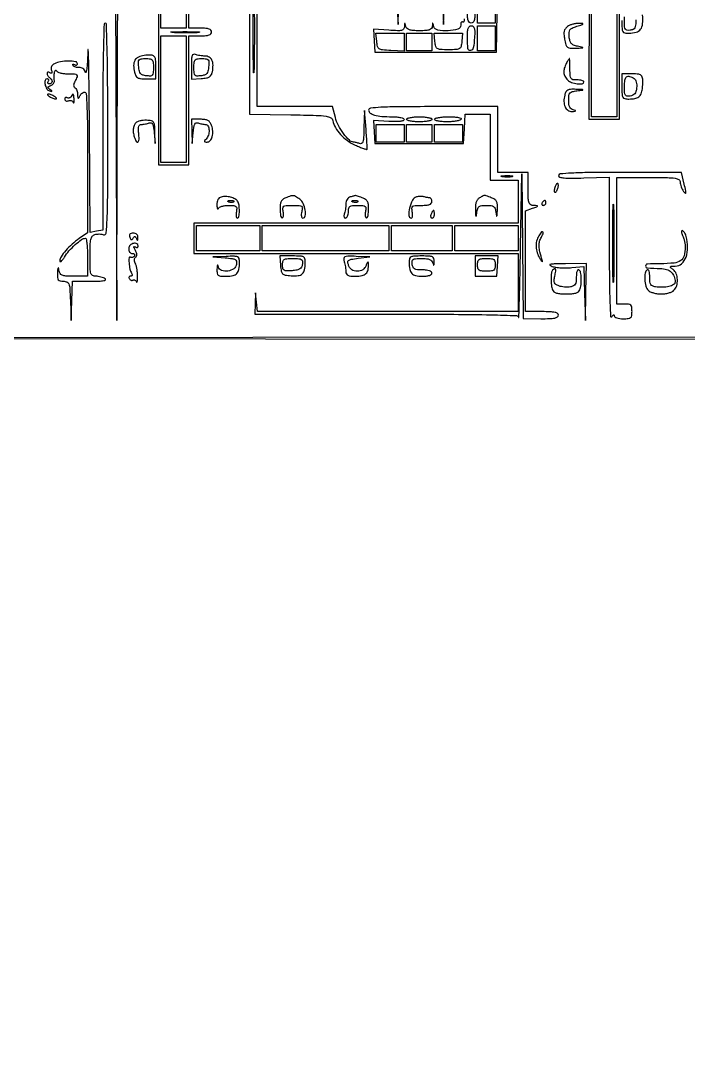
# Model space of a CAD drawing. Extents: x 23 to 255, y 40 to 184.
# Drawn here: x 52.84 to 75.14, y 39.85 to 74.53 of the extents above; entities that cross this region are included whole.
import ezdxf

# ---------------------------------------------------------------- set-up
doc = ezdxf.new("R2010")
doc.units = 0
doc.header["$MEASUREMENT"] = 0

msp = doc.modelspace()

# ---------------------------------------------------------------- linework, layer by layer
for points in [[(207.919475, 175.632891, 0.000007), (191.762556, 175.634099, 0.00002), (173.0434, 175.634494, 0.000013), (151.49745, 175.633531)], [(96.591991, 78.0858, -0.000015), (96.570667, 70.513747, -0.41338)], [(60.489, 76.563), (60.489, 73.984796), (60.489, 71.406591), (61.862674, 71.383346, -0.00223), (62.716655, 71.365085, -0.02756), (63.040611, 71.338805, -0.09093), (63.198455, 71.28695, -0.224804), (63.268452, 71.1909, 0.084121), (63.354724, 70.958431, 0.05455), (63.524565, 70.726561, 0.051232), (63.754661, 70.521787, 0.052144), (64.020286, 70.369467, 0.00759), (64.165123, 70.308009, 0.012362), (64.290024, 70.260798, 0.006037), (64.394658, 70.225589, 0.340128), (64.412825, 70.232081, 0.15622), (64.419146, 70.255655, 0.001444), (64.409845, 70.438395, 0.00471), (64.396489, 70.649556, 0.003007), (64.377174, 70.8948), (64.323358, 71.5293), (64.309679, 70.949199, -0.006896), (64.29773, 70.629568, -0.055277), (64.274063, 70.484396, -0.19186), (64.229834, 70.426354, -0.230701), (64.162181, 70.420449, 0.014655), (64.106095, 70.440106, 0.014107), (64.048241, 70.456716, 0.014179), (63.996477, 70.468455, 0.048703), (63.962217, 70.4718, -0.200483), (63.820634, 70.530947, -0.034763), (63.627509, 70.755698, -0.037538), (63.452781, 71.031128, -0.060976), (63.353102, 71.289291), (63.260713, 71.6562), (62.001757, 71.6562), (60.7428, 71.6562), (60.7428, 75.242444)], [(57.4434, 75.9708), (57.4434, 72.8406), (57.4434, 69.7104), (57.951, 69.7104), (58.4586, 69.7104), (58.4586, 71.8677), (58.4586, 74.025), (58.8393, 74.025, 0.016668), (59.023204, 74.031132, 0.063857), (59.1354, 74.0532, 0.12648), (59.196932, 74.092934, 0.188641), (59.22, 74.1519, 0.188641), (59.196932, 74.210866, 0.12648), (59.1354, 74.2506, 0.063857), (59.023204, 74.272668, 0.016668), (58.8393, 74.2788), (58.4586, 74.2788), (58.4586, 75.4209)], [(67.659443, 74.595109, -0.039452), (67.640089, 74.493932, -0.500597), (67.609186, 74.48178, 0.17614), (67.580191, 74.487804, 0.208757), (67.5566, 74.473163, 0.120632), (67.542691, 74.436617, 0.050597), (67.541502, 74.38364, -0.355128), (67.449593, 74.250389, -0.058579), (67.118495, 74.194409, -0.055619), (66.772471, 74.215424, -0.29438), (66.639322, 74.338072, 0.002283), (66.613276, 74.436611, 0.315726), (66.604401, 74.444028, 0.41639), (66.596858, 74.437616, 0.00273), (66.590014, 74.34225, -0.146023), (66.562775, 74.269037, -0.148727), (66.500039, 74.223361, -0.070078), (66.381801, 74.200118, -0.013545), (66.163403, 74.1942, -0.015471), (65.951236, 74.200767, -0.06318), (65.824823, 74.224826, -0.115687), (65.749614, 74.270381, -0.135882), (65.707917, 74.34225, 0.003069), (65.68321, 74.434475, 0.396388), (65.673958, 74.440124, 0.334497), (65.666106, 74.431145, 0.002753), (65.659414, 74.332082, -0.138877), (65.630645, 74.250218, -0.184156), (65.56572, 74.206498, -0.067415), (65.434082, 74.194116, -0.007842), (65.137996, 74.21087), (64.626392, 74.247876), (64.651546, 73.861488), (64.6767, 73.4751), (66.7071, 73.4751), (68.7375, 73.4751), (68.758651, 74.7864, 0.003341)], [(72.9252, 74.5326, 0.009905), (72.930446, 74.267812, 0.116655), (72.957918, 74.169269, 0.222875), (73.020912, 74.123524, 0.048804), (73.15785, 74.110895, 0.064078), (73.404248, 74.143999, 0.168396), (73.549881, 74.242607, 0.142502), (73.617585, 74.423109, 0.041534), (73.615404, 74.72295, 0.118975)], [(73.3905, 74.553805, -0.021803), (73.383061, 74.383292, -0.104829), (73.35486, 74.290848, -0.160099), (73.298278, 74.238315, -0.072558), (73.20015, 74.209466, -0.063284), (73.095606, 74.207931, -0.231163), (73.041193, 74.242507, -0.123888), (73.015389, 74.324794, -0.014338), (73.0098, 74.519666, -0.028105), (73.017373, 74.654296, -0.039795)]]:
    msp.add_lwpolyline(points, format="xyb")
for points in [[(71.843874, 81.02565), (71.8254, 71.2332), (72.333, 71.2332), (72.8406, 71.2332), (72.8406, 81.4698)], [(56.003957, 75.3786), (56.026361, 69.94305), (56.048765, 64.5075), (56.069283, 70.23915), (56.0898, 75.9708)], [(65.417882, 74.89215), (65.448407, 74.4057), (65.464403, 74.89215)], [(66.940682, 74.89215), (66.971207, 74.4057), (66.987203, 74.89215)], [(95.4288, 63.957804), (60.59475, 63.93645), (25.7607, 63.915096), (61.01775, 63.894048), (96.2748, 63.873)]]:
    msp.add_lwpolyline(points)
for points in [[(58.374, 75.4209), (58.374, 74.2788), (57.951, 74.2788), (57.528, 74.2788), (57.528, 75.1671), (57.528, 76.0554), (56.7666, 76.0554), (56.0052, 76.0554), (56.0052, 75.7593, -0.021868), (55.997324, 75.579304, -0.176278), (55.9629, 75.5055, -0.176278), (55.889096, 75.471076, -0.021868), (55.7091, 75.4632), (55.413, 75.4632), (55.413, 76.0131), (55.413, 76.563), (56.8935, 76.563), (58.374, 76.563)], [(60.636898, 72.951525, -0.018323), (60.627458, 72.786942, -0.943827), (60.618596, 72.787262, -0.004527), (60.612499, 73.272474, -0.000871), (60.610941, 74.1519, -0.000885), (60.612474, 75.032101, -0.004286), (60.618515, 75.532004, -0.929568), (60.62744, 75.532471, -0.025922), (60.636825, 75.404925, -0.003443), (60.644931, 74.854865, -0.001955), (60.647554, 74.189085, -0.001952), (60.644956, 73.518304, -0.003219)], [(68.0184, 74.871, -0.014068), (68.012542, 74.662843, -0.058865), (67.990905, 74.53965, -0.122766), (67.951313, 74.472962, -0.200296), (67.8915, 74.448, -0.200296), (67.831687, 74.472962, -0.122766), (67.792095, 74.53965, -0.058865), (67.770458, 74.662843, -0.014068), (67.7646, 74.871, -0.014068), (67.770458, 75.079157, -0.058865), (67.792095, 75.20235, -0.122766), (67.831687, 75.269038, -0.200296), (67.8915, 75.294, -0.200296), (67.951313, 75.269038, -0.122766), (67.990905, 75.20235, -0.058865), (68.012542, 75.079157, -0.014068)], [(55.086363, 73.5597, -0.006071), (55.071539, 73.214307, -0.013921), (55.049983, 72.954807, -0.026136), (55.025886, 72.808266, -0.770864), (55.002717, 72.80729, 0.0667), (54.970071, 72.877974, 0.087812), (54.922215, 72.930275, 0.09768), (54.863678, 72.959265, 0.104614), (54.799986, 72.962875, -0.060072), (54.739352, 72.960943, -0.058161), (54.679299, 72.973388, -0.06309), (54.628775, 72.997579, -0.111626), (54.596565, 73.030406, -0.039272), (54.579396, 73.063785, -0.351014), (54.583627, 73.078576, -0.269018), (54.601338, 73.0802, -0.029869), (54.638529, 73.060179, 0.068937), (54.675913, 73.043667, 0.143226), (54.707509, 73.043864, 0.19028), (54.728319, 73.060244, 0.132745), (54.7362, 73.089407, 0.372662), (54.676443, 73.158448, 0.034782), (54.433614, 73.176544, 0.038467), (54.1657, 73.157208, 0.085822), (53.972389, 73.093109, 0.061861), (53.90787, 73.047538, 0.097598), (53.86765, 72.993257, 0.109251), (53.8537, 72.93244, 0.093834), (53.865427, 72.867731, -0.026687), (53.884965, 72.807371, -0.198945), (53.881049, 72.778117, -0.354839), (53.860747, 72.770406, -0.058721), (53.819977, 72.789415, 0.063279), (53.782068, 72.806671, 0.134103), (53.750074, 72.807765, 0.191579), (53.729102, 72.793076, 0.146337), (53.721, 72.765986, 0.085235), (53.727221, 72.729758, 0.053414), (53.745851, 72.690878, 0.051777), (53.773238, 72.655373, 0.064269), (53.8056, 72.6291, -0.108575), (53.866732, 72.569837, -0.153238), (53.887592, 72.497431, -0.207294), (53.861476, 72.440845, -0.184449), (53.800607, 72.4176, -0.108972), (53.770579, 72.424223, -0.182303), (53.752691, 72.442451, -0.161196), (53.750059, 72.469874, -0.082592), (53.7633, 72.5022, 0.089718), (53.775998, 72.534496, 0.168493), (53.77218, 72.561949, 0.176838), (53.75247, 72.580263, 0.099993), (53.720109, 72.5868, 0.350535), (53.655273, 72.534978, 0.108397), (53.654437, 72.401017, 0.084418), (53.71242, 72.255063, 0.192536), (53.8056, 72.185136, 0.007143), (53.873626, 72.167832, 0.394537), (53.884144, 72.173809, 0.319313), (53.87992, 72.186739, 0.006139), (53.819657, 72.230186, -0.035414), (53.766083, 72.273791, -0.256562), (53.756166, 72.304273, -0.229041), (53.776331, 72.331466, -0.02901), (53.844775, 72.362395, 0.066851), (53.896466, 72.390627, 0.069525), (53.938101, 72.431181, 0.076841), (53.963731, 72.477398, 0.121376), (53.968745, 72.522218, -0.036053), (53.960247, 72.668327, -0.041743), (53.973799, 72.807006, -0.126672), (54.001176, 72.866252, -0.57031), (54.030829, 72.86175, 0.184347), (54.069219, 72.820386, 0.045662), (54.157097, 72.786624, 0.039986), (54.27316, 72.763626, 0.028929), (54.40485, 72.756, -0.011951), (54.639338, 72.750395, -0.190502), (54.710455, 72.718269, -0.296537), (54.722892, 72.654784, -0.027081), (54.651371, 72.501773, 0.037319), (54.619043, 72.428753, 0.085757), (54.608842, 72.369716, 0.122593), (54.620187, 72.324143, 0.133099), (54.651371, 72.290841, -0.117644), (54.684372, 72.257683, -0.046063), (54.713028, 72.199366, -0.042321), (54.733599, 72.127853, -0.040879), (54.742146, 72.053057, 0.011481), (54.747029, 71.964408, 0.189299), (54.759739, 71.938241, 0.47507), (54.77734, 71.940767, 0.028951), (54.805596, 71.9946, -0.055752), (54.835422, 72.044715, -0.046523), (54.877272, 72.090436, -0.04853), (54.924155, 72.125314, -0.086523), (54.96885, 72.14265, -0.449716), (55.026292, 72.099178, -0.008149), (55.052693, 71.669891, -0.009445), (55.070182, 71.003459, -0.001837), (55.0746, 69.800761), (55.0746, 67.437722), (54.79965, 67.248159, 0.0302), (54.555945, 67.057456, 0.033082), (54.34479, 66.844131, 0.034444), (54.192374, 66.641664, 0.139634), (54.147359, 66.4956, 0.353613), (54.162832, 66.475593, 0.239936), (54.19224, 66.482735, 0.059412), (54.242715, 66.537694, 0.019156), (54.303974, 66.630004, -0.044964), (54.454104, 66.832718, -0.02781), (54.663364, 67.043015, -0.024004), (54.874418, 67.21518, -0.160421), (55.001409, 67.257, -0.367121), (55.030451, 67.232354, -0.012143), (55.0531, 67.070616, -0.017887), (55.069332, 66.865769, -0.010826), (55.0746, 66.6225), (55.0746, 65.988), (54.615184, 65.988, -0.010991), (54.349765, 65.993835, -0.080781), (54.225951, 66.019601, -0.166355), (54.158561, 66.075913, -0.088921), (54.119105, 66.17835, 0.014773), (54.100741, 66.260538, 0.674817), (54.088195, 66.262232, 0.114822), (54.07775, 66.227112, 0.004641), (54.070921, 66.09375, 0.023645), (54.071747, 65.940845, 0.142868), (54.097668, 65.866744, 0.191255), (54.155047, 65.82976, 0.048685), (54.267341, 65.8188, -0.099039), (54.386761, 65.794911, -0.210367), (54.450487, 65.72803, -0.070572), (54.481469, 65.579501, -0.005196), (54.504116, 65.16315), (54.532949, 64.5075), (54.549975, 65.16315), (54.567, 65.8188), (55.18035, 65.820095, 0.007264), (55.458725, 65.824728, 0.034623), (55.616938, 65.840664, 0.155409), (55.670531, 65.868427, 0.477379), (55.6668, 65.9034, 0.052333), (55.604544, 65.934958, 0.026958), (55.521262, 65.961699, 0.026469), (55.431723, 65.98021, 0.036048), (55.34955, 65.986705, -0.120498), (55.243155, 66.013492, -0.204907), (55.18639, 66.083675, -0.064115), (55.163358, 66.238347, -0.004941), (55.1592, 66.659099, -0.006886), (55.164394, 67.036193, -0.046842), (55.18688, 67.220877, -0.111107), (55.234299, 67.322633, -0.15269), (55.316482, 67.380117, -0.047173), (55.386858, 67.395342, -0.032535), (55.46834, 67.399725, -0.032885), (55.548004, 67.393574, -0.055959), (55.612582, 67.376767, 0.49356), (55.696907, 67.428532, 0.015935), (55.729742, 67.887578, 0.00908), (55.747944, 68.738781, 0.000805), (55.7514, 70.885749, 0.001615), (55.746401, 72.43362, 0.004321), (55.729748, 73.536287, 0.001021), (55.707248, 74.408662, 0.406087), (55.6668, 74.448, 0.405811), (55.626403, 74.408749, 0.001079), (55.603867, 73.562166, 0.004448), (55.587204, 72.491285, 0.001666), (55.5822, 70.989262), (55.5822, 67.530525), (55.371619, 67.49027), (55.161037, 67.450015), (55.138015, 70.970157, 0.00091), (55.127208, 72.262641, 0.00244), (55.113346, 73.182894, 0.008649), (55.0993, 73.559854, 0.958237)], [(68.001885, 73.968163, -0.026434), (67.960391, 73.618154, -0.324264), (67.869434, 73.52946, -0.423162), (67.784115, 73.594989, -0.028813), (67.7646, 73.93335, -0.013334), (67.770367, 74.149568, -0.060948), (67.792219, 74.273101, -0.131758), (67.833193, 74.338626, -0.189718), (67.896135, 74.3634, -0.174802), (67.958354, 74.340963, -0.155523), (67.995606, 74.282845, -0.068329), (68.009658, 74.171008, -0.013424)], [(71.110514, 74.334643, 0.070834), (71.036529, 74.262498, 0.108242), (70.99842, 74.181744, 0.078865), (70.991102, 74.074082, 0.023983), (71.013578, 73.911643, 0.02303), (71.057269, 73.726293, 0.154853), (71.10879, 73.648475, 0.155588), (71.195627, 73.614793, 0.023313), (71.385083, 73.612009, 0.000921), (71.603481, 73.619387, 0.198505), (71.622191, 73.627912, 0.581447), (71.618959, 73.638285, 0.001641), (71.4447, 73.67583, -0.041393), (71.312995, 73.715371, -0.118255), (71.235113, 73.769783, -0.117257), (71.190014, 73.853908, -0.040344), (71.165396, 73.990733, -0.036854), (71.161905, 74.137984, -0.14518), (71.191696, 74.222654, -0.131329), (71.264786, 74.282119, -0.027974), (71.419196, 74.341276, 0.002512), (71.596494, 74.399042, 0.171952), (71.621018, 74.418097, 0.570899), (71.613783, 74.432417, 0.006399), (71.48202, 74.439363, 0.046366), (71.387786, 74.434384, 0.032335), (71.283592, 74.412164, 0.032734), (71.185571, 74.377469, 0.056492)], [(58.778686, 74.132131, -0.012749), (58.593758, 74.122236, -0.006873), (58.36558, 74.118991, -0.00684), (58.132843, 74.122065, -0.010684), (57.932686, 74.131731, -0.048634), (57.864526, 74.143208, -0.841704), (57.865515, 74.153862, -0.016608), (58.028664, 74.161331, -0.003015), (58.3317, 74.163301, -0.003152), (58.635457, 74.16153, -0.014373), (58.811977, 74.154311, -0.736116), (58.814538, 74.143472, -0.11419)], [(65.6496, 73.809079), (65.6496, 73.508558), (65.20545, 73.534129, -0.010613), (64.923451, 73.556378, -0.117611), (64.817392, 73.593194, -0.191512), (64.763557, 73.667952, -0.037402), (64.73479, 73.83465), (64.70828, 74.1096), (65.17894, 74.1096), (65.6496, 74.1096)], [(67.57961, 73.83465, -0.033625), (67.551892, 73.666468, -0.20044), (67.500865, 73.595923, -0.12719), (67.401132, 73.565516, -0.010728), (67.1301, 73.5597, -0.010728), (66.859068, 73.565516, -0.12719), (66.759335, 73.595923, -0.20044), (66.708308, 73.666468, -0.033625), (66.68059, 73.83465), (66.65408, 74.1096), (67.1301, 74.1096), (67.60612, 74.1096)], [(56.961047, 73.366326, 0.085274), (56.77274, 73.313397, 0.154741), (56.656942, 73.205262, 0.133602), (56.614604, 73.037305, 0.056862), (56.645454, 72.805495, 0.054906), (56.688745, 72.688932, 0.148046), (56.748921, 72.625525, 0.107743), (56.847039, 72.59486, 0.022068), (57.029571, 72.5868), (57.3588, 72.5868), (57.3588, 72.962507, 0.018561), (57.348716, 73.234057, 0.177736), (57.301625, 73.337822, 0.201996), (57.201808, 73.379359, 0.0249)], [(57.2742, 72.961881, -0.017643), (57.26786, 72.782273, -0.159249), (57.238618, 72.710401, -0.213995), (57.177018, 72.680879, -0.034973), (57.04155, 72.686931, -0.047844), (56.919014, 72.713071, -0.139735), (56.847557, 72.760241, -0.121741), (56.806076, 72.842435, -0.032252), (56.78239, 72.98865, -0.021973), (56.773818, 73.152765, -0.179517), (56.79892, 73.222175, -0.193387), (56.862138, 73.255609, -0.026112), (57.01504, 73.2636, -0.030651), (57.166833, 73.254286, -0.186769), (57.234883, 73.217827, -0.158247), (57.26685, 73.141319, -0.020473)], [(58.5432, 73.015424), (58.5432, 72.579946), (58.874823, 72.599513, 0.022571), (59.052496, 72.618071, 0.098617), (59.151424, 72.653713, 0.142852), (59.209749, 72.717001, 0.068091), (59.245401, 72.82286, 0.048326), (59.265909, 73.044405, 0.106405), (59.229601, 73.209653, 0.150275), (59.139876, 73.3106, 0.13732), (59.005552, 73.3482, -0.022218), (58.921209, 73.35195, -0.01655), (58.828726, 73.363284, -0.016805), (58.742089, 73.379826, -0.036051), (58.677019, 73.399551, 0.173618), (58.610607, 73.401052, 0.232657), (58.568355, 73.359389, 0.074191), (58.54779, 73.250768, 0.009751)], [(59.11961, 72.98865, -0.032252), (59.095924, 72.842435, -0.121741), (59.054443, 72.760241, -0.139735), (58.982986, 72.713071, -0.047844), (58.86045, 72.686931, -0.034973), (58.724982, 72.680879, -0.213995), (58.663382, 72.710401, -0.159249), (58.63414, 72.782273, -0.017643), (58.6278, 72.961881, -0.020473), (58.63515, 73.141319, -0.158247), (58.667117, 73.217827, -0.186769), (58.735167, 73.254286, -0.030651), (58.88696, 73.2636, -0.026112), (59.039862, 73.255609, -0.193387), (59.10308, 73.222175, -0.179517), (59.128182, 73.152765, -0.021973)], [(71.066977, 73.099962, 0.050425), (71.000314, 72.938078, 0.093333), (70.98564, 72.797138, 0.103311), (71.023273, 72.670227, 0.072937), (71.112343, 72.550543, 0.110265), (71.243985, 72.46695, 0.056325), (71.435411, 72.421405, 0.064947), (71.602644, 72.422854, 0.374242), (71.6562, 72.484385, 0.279879), (71.640696, 72.509912, 0.05329), (71.587859, 72.530572, 0.043021), (71.512698, 72.54427, 0.027159), (71.42355, 72.547835, -0.043522), (71.288467, 72.557667, -0.211243), (71.225535, 72.59854, -0.131664), (71.196876, 72.686015, -0.013695), (71.1909, 72.904159, 0.004736), (71.189594, 73.04206, 0.00789), (71.185562, 73.158137, 0.002484), (71.180082, 73.256828, 0.398364), (71.172727, 73.263709, 0.245859), (71.16262, 73.258342, 0.006761), (71.134166, 73.215563, 0.012462), (71.101856, 73.162687, 0.008046)], [(72.9252, 72.333, 0.009905), (72.930446, 72.068212, 0.116655), (72.957918, 71.969669, 0.222875), (73.020912, 71.923924, 0.048804), (73.15785, 71.911295, 0.042891), (73.36084, 71.92988, 0.117134), (73.49217, 71.986996, 0.138729), (73.570769, 72.090033, 0.071), (73.608807, 72.249468, 0.019212), (73.62486, 72.546344, 0.154668), (73.586094, 72.675635, 0.207613), (73.485938, 72.738872, 0.038461), (73.2636, 72.756), (72.9252, 72.756)], [(73.333824, 72.597475, -0.128667), (73.37594, 72.552255, -0.058144), (73.406039, 72.476407, -0.050883), (73.421217, 72.382323, -0.043008), (73.418424, 72.28152, -0.042755), (73.394919, 72.16504, -0.098389), (73.353759, 72.086118, -0.115517), (73.290408, 72.036553, -0.073335), (73.20015, 72.009866, -0.064285), (73.095415, 72.008537, -0.232738), (73.040983, 72.043661, -0.121927), (73.015306, 72.127329, -0.013777), (73.0098, 72.327116, -0.035908), (73.025448, 72.544723, -0.185038), (73.083326, 72.648316, -0.254748), (73.181745, 72.667905, -0.065743)], [(71.015673, 72.043006, 0.062851), (70.989533, 71.826885, 0.104259), (71.028185, 71.648117, 0.14055), (71.124004, 71.534352, 0.162571), (71.260051, 71.496814, 0.005086), (71.357238, 71.502971, 0.216002), (71.375044, 71.512673, 0.522019), (71.371232, 71.524338, 0.009294), (71.29665, 71.545317, -0.114938), (71.229941, 71.580428, -0.107391), (71.183631, 71.642177, -0.07623), (71.156904, 71.736057, -0.031307), (71.1486, 71.868543, -0.027653), (71.157676, 72.03253, -0.151472), (71.192724, 72.112893, -0.155497), (71.266562, 72.158202, -0.029605), (71.42355, 72.187201, 0.000644), (71.619697, 72.211799, 0.596511), (71.622353, 72.218668, 0.207804), (71.609508, 72.224943, 0.000433), (71.382862, 72.234861, 0.022526), (71.209403, 72.234484, 0.108995), (71.114875, 72.208896, 0.153013), (71.056721, 72.15077, 0.059085)], [(53.8056, 71.9946, 0.026766), (53.860396, 71.96321, 0.024204), (53.920074, 71.936681, 0.024967), (53.975871, 71.918192, 0.067616), (54.0171, 71.912591, 0.190341), (54.03675, 71.920353, 0.335455), (54.039572, 71.936681, 0.102785), (54.0183, 71.962929, 0.027796), (53.9748, 71.9946, 0.026766), (53.920004, 72.02599, 0.024204), (53.860326, 72.052519, 0.024967), (53.804529, 72.071008, 0.067616), (53.7633, 72.076609, 0.190341), (53.74365, 72.068847, 0.335455), (53.740828, 72.052519, 0.102785), (53.7621, 72.026271, 0.027796)], [(54.523847, 71.99322, -0.090427), (54.497575, 71.964094, -0.095498), (54.463184, 71.946794, -0.099685), (54.426073, 71.943933, -0.108373), (54.391954, 71.955913, 0.103085), (54.36194, 71.966806, 0.178898), (54.336334, 71.961311, 0.165964), (54.319165, 71.939925, 0.087099), (54.3132, 71.905942, 0.140985), (54.322916, 71.87217, 0.152578), (54.348871, 71.849963, 0.120928), (54.388207, 71.843444, 0.072613), (54.434634, 71.853896, -0.081826), (54.483974, 71.864058, -0.091873), (54.531895, 71.857138, -0.100301), (54.570946, 71.834438, -0.119197), (54.595212, 71.799497, 0.130982), (54.608855, 71.780794, 0.523587), (54.620101, 71.784083, 0.077859), (54.626282, 71.820947, 0.014992), (54.624974, 71.88885, 0.007752), (54.615786, 72.03057, 0.17407), (54.599121, 72.067398, 0.457617), (54.57409, 72.065966, 0.025435)], [(64.4652, 71.539167, 0.24543), (64.514986, 71.44385, 0.083643), (64.660621, 71.375073, 0.049751), (64.901402, 71.332529, 0.01815), (65.24775, 71.318955, -0.019832), (65.407448, 71.312159, -0.036483), (65.535918, 71.292068, -0.044601), (65.625192, 71.26276, -0.299624), (65.6496, 71.225686, -0.328126), (65.621273, 71.187168, -0.044819), (65.517584, 71.164743, -0.032353), (65.358712, 71.155402, -0.012507), (65.138084, 71.162236), (64.626567, 71.1909), (64.651634, 70.8102), (64.6767, 70.4295), (66.1572, 70.4295), (67.6377, 70.4295), (67.663072, 70.91595), (67.688444, 71.4024), (68.107222, 71.4024), (68.526, 71.4024), (68.526, 70.3026), (68.526, 69.2028), (68.9913, 69.2028), (69.4566, 69.2028), (69.4566, 68.4837), (69.4566, 67.7646), (64.0422, 67.7646), (58.6278, 67.7646), (58.6278, 67.257), (58.6278, 66.7494), (64.0422, 66.7494), (69.4566, 66.7494), (69.4566, 65.7765), (69.4566, 64.8036), (65.104807, 64.8036), (60.753014, 64.8036), (60.719828, 65.12085), (60.686643, 65.4381), (60.672422, 65.07855), (60.6582, 64.719), (65.0574, 64.719, -0.000975), (67.307914, 64.714613, -0.005008), (68.555719, 64.697249, -0.002342), (69.406724, 64.672892, -0.353159), (69.475794, 64.61325, 0.900552), (69.484394, 64.613896, 0.000427), (69.502925, 65.25925, 0.001445), (69.522101, 66.027267, 0.00081), (69.5412, 66.9609), (69.587411, 69.4143), (69.606606, 66.992171), (69.6258, 64.570043), (70.218, 64.567573, 0.008889), (70.51403, 64.571602, 0.040851), (70.684455, 64.590949, 0.087217), (70.777827, 64.627024, 0.262842), (70.8102, 64.684352, 0.253679), (70.77937, 64.741207, 0.091125), (70.691519, 64.777864, 0.043446), (70.532026, 64.798182, 0.009969), (70.2603, 64.8036), (69.7104, 64.8036), (69.7104, 66.48855), (69.7104, 68.1735), (69.94305, 68.258471, 0.003132), (70.088464, 68.312616, 0.196388), (70.108102, 68.330931, 0.526958), (70.100027, 68.344477, 0.007052), (69.98535, 68.350121, -0.102206), (69.880003, 68.375765, -0.202394), (69.823728, 68.438784, -0.075519), (69.799694, 68.571785, -0.007007), (69.795, 68.9067), (69.795, 69.4566), (69.2874, 69.4566), (68.7798, 69.4566), (68.7798, 70.5564), (68.7798, 71.6562), (66.6225, 71.6562, 0.001829), (65.463063, 71.651958, 0.01172), (64.876214, 71.633903, 0.014517), (64.523568, 71.604485, 0.381703)], [(56.68623, 71.11899, 0.11081), (56.627913, 71.026933, 0.067874), (56.60121, 70.900668, 0.05983), (56.608009, 70.754988, 0.050104), (56.648751, 70.605619, 0.058288), (56.711543, 70.485843, 0.499319), (56.763199, 70.483502, 0.176875), (56.794983, 70.573422, 0.026468), (56.782657, 70.7679, -0.020226), (56.771577, 70.913845, -0.086408), (56.783466, 71.000049, -0.171084), (56.818537, 71.046343, -0.146937), (56.877325, 71.064, 0.03008), (56.936112, 71.06754, 0.01721), (57.006378, 71.078497, 0.017146), (57.076536, 71.094437, 0.027185), (57.135172, 71.113352, -0.171738), (57.198538, 71.115016, -0.197278), (57.244427, 71.076092, -0.080348), (57.275931, 70.980203, -0.015029), (57.299442, 70.796102), (57.335102, 70.4295), (57.325801, 70.8102, 0.013037), (57.313735, 71.048939, 0.137649), (57.280573, 71.139743, 0.199057), (57.209795, 71.183537, 0.03248), (57.04578, 71.19936, 0.030651), (56.935627, 71.19605, 0.032158), (56.82849, 71.179241, 0.033985), (56.738671, 71.152647, 0.107814)], [(58.55798, 70.83135), (58.57276, 70.4295), (58.605489, 70.796102, -0.014873), (58.627514, 70.980652, -0.080659), (58.65812, 71.076363, -0.199833), (58.703559, 71.115093, -0.171089), (58.766828, 71.113352, 0.025587), (58.824813, 71.094442, 0.017027), (58.892904, 71.078497, 0.01716), (58.960214, 71.06752, 0.031847), (59.015419, 71.064, -0.287718), (59.09791, 71.012247, -0.103514), (59.132868, 70.87177, -0.083326), (59.110866, 70.701704, -0.123235), (59.03388, 70.57332, 0.025662), (58.98673, 70.521065, 0.253212), (58.981417, 70.49295, 0.291641), (59.001934, 70.475877, 0.031633), (59.066313, 70.4718, 0.218163), (59.172824, 70.520596, 0.112735), (59.242828, 70.652766, 0.085513), (59.259893, 70.837841, 0.071286), (59.216548, 71.030779, 0.062144), (59.163211, 71.131392, 0.11663), (59.094815, 71.192234, 0.093575), (58.995616, 71.223813, 0.030406), (58.841394, 71.2332), (58.5432, 71.2332)], [(66.5802, 71.2332, -0.322437), (66.556465, 71.200221, -0.031449), (66.455944, 71.173451, -0.03053), (66.31934, 71.154709, -0.01883), (66.1572, 71.1486, -0.01883), (65.99506, 71.154709, -0.03053), (65.858456, 71.173451, -0.031449), (65.757935, 71.200221, -0.322437), (65.7342, 71.2332, -0.322437), (65.757935, 71.266179, -0.031449), (65.858456, 71.292949, -0.03053), (65.99506, 71.311691, -0.01883), (66.1572, 71.3178, -0.01883), (66.31934, 71.311691, -0.03053), (66.455944, 71.292949, -0.031449), (66.556465, 71.266179, -0.322437)], [(67.5531, 71.2332, -0.187586), (67.509377, 71.200212, -0.024383), (67.393384, 71.173451, -0.025672), (67.246717, 71.154776, -0.018832), (67.082807, 71.1486, -0.019057), (66.922582, 71.154709, -0.030878), (66.78759, 71.173451, -0.03204), (66.688409, 71.200234, -0.321151), (66.6648, 71.2332, -0.333273), (66.689614, 71.266293, -0.026513), (66.802949, 71.292949, -0.027583), (66.954812, 71.311697, -0.016922), (67.135093, 71.3178, -0.013434), (67.329305, 71.312581, -0.036506), (67.465764, 71.295197, -0.067066), (67.543185, 71.268365, -0.439638)], [(70.810016, 69.35085, 0.340106), (70.848818, 69.300221, 0.042054), (70.994878, 69.274073, 0.025322), (71.241147, 69.263611, 0.005862), (71.656016, 69.271869), (72.5022, 69.298637), (72.503495, 66.903069, 0.002245), (72.508757, 65.857452, 0.006795), (72.525211, 65.145668, 0.004878), (72.54851, 64.644535, 0.72592), (72.5868, 64.6344, -0.03256), (72.618625, 64.677249, -0.132099), (72.645138, 64.695551, -0.349085), (72.66243, 64.689624, -0.13979), (72.670105, 64.66401, 0.25171), (72.691112, 64.626142, 0.063828), (72.756826, 64.594912, 0.048877), (72.85246, 64.573678, 0.030213), (72.9675, 64.56672, 0.021314), (73.140478, 64.574097, 0.152843), (73.216924, 64.605394, 0.186923), (73.253754, 64.671347, 0.034943), (73.2636, 64.81206, 0.033323), (73.254485, 64.948673, 0.168854), (73.220571, 65.015805, 0.163015), (73.151565, 65.048736, 0.030528), (73.0098, 65.0574), (72.756, 65.0574), (72.756, 67.1724), (72.756, 69.2874), (73.8135, 69.2874, -0.003144), (74.445234, 69.283428, -0.032796), (74.703695, 69.263189, -0.108154), (74.825899, 69.217306, -0.254315), (74.871, 69.13437, 0.05834), (74.879183, 69.064473, 0.030303), (74.904647, 68.980277, 0.029662), (74.941686, 68.895884, 0.039643), (74.985542, 68.824694, 0.039962), (75.04219, 68.758955, 0.63173), (75.06324, 68.766572, 0.07751), (75.059184, 68.836488, 0.003829), (75.008607, 69.062325), (74.917131, 69.4566), (72.863665, 69.4566, 0.0022), (71.829062, 69.452048, 0.010662), (71.242041, 69.434359, 0.009611), (70.861829, 69.407445, 0.387622)], [(69.267236, 69.313873, -0.041951), (69.197235, 69.301699, -0.020826), (69.107168, 69.29749, -0.020511), (69.012851, 69.300884, -0.028254), (68.928836, 69.312166, -0.082665), (68.891435, 69.326028, -0.67161), (68.89311, 69.338652, -0.053901), (68.955015, 69.347903, -0.008901), (69.0759, 69.350665, -0.009782), (69.197591, 69.348898, -0.038992), (69.271695, 69.340562, -0.417468), (69.280312, 69.327688, -0.285845)], [(70.69176, 68.98284, 0.033304), (70.673918, 68.925124, 0.041541), (70.665524, 68.869663, 0.04665), (70.666719, 68.823808, 0.168083), (70.679317, 68.797883, 0.291964), (70.699811, 68.793359, 0.11331), (70.725272, 68.809914, 0.066301), (70.752335, 68.846551, 0.03436), (70.77636, 68.89824, 0.033304), (70.794202, 68.955956, 0.041541), (70.802596, 69.011417, 0.04665), (70.801401, 69.057272, 0.168083), (70.788803, 69.083197, 0.291964), (70.768309, 69.087721, 0.11331), (70.742848, 69.071166, 0.066301), (70.715785, 69.034529, 0.03436)], [(61.69455, 68.607964, 0.069763), (61.602104, 68.55485, 0.110614), (61.544238, 68.484691, 0.086875), (61.513493, 68.383887, 0.030689), (61.5042, 68.232626, 0.02301), (61.509473, 68.118102, 0.036806), (61.525605, 68.02158, 0.042316), (61.548838, 67.952345, 0.299081), (61.577068, 67.9338, 0.285831), (61.601998, 67.949319, 0.076393), (61.616655, 67.995928, 0.053628), (61.619733, 68.064238, 0.031701), (61.609506, 68.1453, -0.046076), (61.597547, 68.268459, -0.251921), (61.627904, 68.325528, -0.136404), (61.7078, 68.351759, -0.011523), (61.926509, 68.3568, -0.010676), (62.148156, 68.352067, -0.142097), (62.224697, 68.326276, -0.266355), (62.251261, 68.270266, -0.042061), (62.23086, 68.1453, 0.033931), (62.215774, 68.061481, 0.0665), (62.217302, 67.993814, 0.106351), (62.234191, 67.949916, 0.253109), (62.263988, 67.9338, 0.361542), (62.347406, 68.003188, 0.086064), (62.349628, 68.197961, 0.068523), (62.281272, 68.421207, 0.132218), (62.162176, 68.563503, 0.015823), (62.021948, 68.65525, 0.11372), (61.945739, 68.680611, 0.106531), (61.864001, 68.670965, 0.013115)], [(63.85185, 68.636883, 0.104456), (63.792343, 68.607121, 0.085363), (63.744859, 68.553907, 0.076895), (63.714233, 68.482418, 0.0629), (63.7038, 68.399816, -0.021865), (63.700048, 68.314068, -0.016481), (63.688716, 68.220402, -0.016745), (63.672177, 68.132925, -0.036533), (63.652449, 68.067619, 0.061217), (63.639691, 68.016402, 0.107411), (63.643692, 67.973109, 0.150596), (63.663363, 67.944669, 0.168247), (63.694749, 67.9338, 0.2103), (63.730559, 67.949559, 0.081387), (63.76089, 67.995928, 0.06197), (63.78153, 68.064328, 0.042346), (63.7884, 68.1453, -0.051586), (63.800383, 68.261133, -0.192267), (63.840146, 68.32103, -0.131994), (63.921077, 68.349874, -0.019977), (64.094362, 68.3568, -0.01577), (64.275589, 68.351083, -0.153575), (64.346318, 68.323825, -0.234953), (64.37293, 68.266802, -0.041023), (64.359894, 68.1453, 0.031701), (64.349667, 68.064238, 0.053628), (64.352745, 67.995928, 0.076393), (64.367402, 67.949319, 0.285831), (64.392332, 67.9338, 0.29881), (64.42056, 67.952324, 0.042442), (64.443795, 68.021394, 0.036879), (64.459927, 68.117713, 0.023059), (64.4652, 68.231994, 0.030606), (64.455563, 68.389285, 0.099248), (64.422806, 68.488052, 0.118891), (64.358411, 68.55652, 0.054064), (64.248193, 68.612694, 0.005931), (64.163888, 68.643607, 0.009189), (64.090336, 68.668081, 0.00412), (64.027756, 68.68707, 0.214885), (64.015543, 68.685386, -0.065352), (64.003979, 68.680086, -0.0028), (63.961005, 68.66709, -0.004751), (63.909706, 68.652419, -0.003362)], [(68.16645, 68.603824, 0.097782), (68.10062, 68.545812, 0.081834), (68.056711, 68.463528, 0.062407), (68.033809, 68.351829, 0.029521), (68.031076, 68.204546, 0.002057), (68.038961, 68.027808, 0.122813), (68.048132, 67.997419, 0.696475), (68.058798, 67.999398, 0.00508), (68.078995, 68.12415, -0.044259), (68.109531, 68.249578, -0.154986), (68.158272, 68.31576, -0.130253), (68.241819, 68.34811, -0.027604), (68.3991, 68.3568, -0.027604), (68.556381, 68.34811, -0.130253), (68.639928, 68.31576, -0.154986), (68.688669, 68.249578, -0.044259), (68.719205, 68.12415, 0.006089), (68.738909, 68.003979, 0.707117), (68.749925, 68.002144, 0.114516), (68.759348, 68.035298, 0.002299), (68.767124, 68.210844, 0.024765), (68.765401, 68.385785, 0.103123), (68.73794, 68.487023, 0.132578), (68.676396, 68.555239, 0.052506), (68.562793, 68.612694, 0.004527), (68.391909, 68.675899, 0.092157), (68.337706, 68.684725, 0.117722), (68.287933, 68.671658, 0.009077)], [(59.53725, 68.635913, 0.105089), (59.474039, 68.604683, 0.103147), (59.42849, 68.55027, 0.083871), (59.402278, 68.472225, 0.046575), (59.395879, 68.371747, 0.017876), (59.401165, 68.29083, 0.071911), (59.413131, 68.242883, 0.392907), (59.428735, 68.235652, 0.221631), (59.445229, 68.25105, -0.175978), (59.481828, 68.291789, -0.047601), (59.563171, 68.325736, -0.042074), (59.669256, 68.349028, -0.03302), (59.786812, 68.3568, -0.016559), (59.962911, 68.350966, -0.156134), (60.03237, 68.323546, -0.232152), (60.058452, 68.266494, -0.040389), (60.045294, 68.1453, 0.031701), (60.035067, 68.064238, 0.053628), (60.038145, 67.995928, 0.076393), (60.052802, 67.949319, 0.285831), (60.077732, 67.9338, 0.368768), (60.131573, 67.97976, 0.03579), (60.147494, 68.164301, 0.03889), (60.134854, 68.363955, 0.11084), (60.085855, 68.493448, 0.127146), (59.998922, 68.572084, 0.057144), (59.854247, 68.627906, 0.054454), (59.688792, 68.652113, 0.071607)], [(59.958488, 68.474887, -0.126455), (59.930829, 68.458539, -0.060344), (59.889772, 68.451842, -0.05415), (59.842603, 68.455008, -0.051402), (59.796338, 68.468209, -0.054073), (59.761087, 68.486952, -0.470617), (59.759628, 68.50237, -0.168741), (59.784311, 68.514326, -0.018894), (59.84745, 68.519321, -0.028489), (59.906347, 68.518391, -0.077125), (59.946954, 68.509024, -0.208169), (59.962397, 68.493403, -0.296942)], [(64.103888, 68.474887, -0.126455), (64.076229, 68.458539, -0.060344), (64.035172, 68.451842, -0.05415), (63.988003, 68.455008, -0.051402), (63.941738, 68.468209, -0.054073), (63.906487, 68.486952, -0.470617), (63.905028, 68.50237, -0.168741), (63.929711, 68.514326, -0.018894), (63.99285, 68.519321, -0.028489), (64.051747, 68.518391, -0.077125), (64.092354, 68.509024, -0.208169), (64.107797, 68.493403, -0.296942)], [(66.060132, 68.638313, 0.217797), (65.929701, 68.531344, 0.055131), (65.834678, 68.266817, 0.064705), (65.808063, 68.015443, 0.407275), (65.891668, 67.9338, 0.285831), (65.916598, 67.949319, 0.076393), (65.931255, 67.995928, 0.053628), (65.934333, 68.064238, 0.031701), (65.924106, 68.1453, -0.045126), (65.911934, 68.268228, -0.249308), (65.941637, 68.325261, -0.139261), (66.019911, 68.351657, -0.012127), (66.231938, 68.3568, 0.019315), (66.397302, 68.36319, 0.068149), (66.501006, 68.385657, 0.128512), (66.558622, 68.425502, 0.17942), (66.5802, 68.4837, 0.05931), (66.574423, 68.532231, 0.078243), (66.557381, 68.573323, 0.096657), (66.532149, 68.600846, 0.16037), (66.502519, 68.6106, -0.029566), (66.464858, 68.612829, -0.012393), (66.414561, 68.620072, -0.012211), (66.360996, 68.630497, -0.015524), (66.312169, 68.642844, 0.04874), (66.259002, 68.652592, 0.025482), (66.191657, 68.654814, 0.025086), (66.121735, 68.650042, 0.034937)], [(70.2603, 68.4414, 0.082592), (70.247059, 68.409074, 0.161196), (70.249691, 68.381651, 0.182303), (70.267579, 68.363423, 0.108972), (70.297607, 68.3568, 0.093332), (70.331807, 68.36324, 0.09642), (70.360882, 68.381651, 0.099167), (70.380342, 68.40912, 0.105053), (70.3872, 68.4414, 0.042167), (70.384464, 68.473789, 0.061769), (70.376241, 68.501149, 0.081139), (70.364159, 68.519701, 0.210953), (70.349893, 68.526, 0.151918), (70.332065, 68.520455, 0.038439), (70.308186, 68.501149, 0.035638), (70.283057, 68.473783, 0.029505)], [(72.650044, 65.92455, -0.022968), (72.640554, 65.786002, -0.933848), (72.631589, 65.786414, -0.004681), (72.625471, 66.253529, -0.000934), (72.623913, 67.0878, -0.000934), (72.625471, 67.922071, -0.004681), (72.631589, 68.389186, -0.933848), (72.640554, 68.389598, -0.022968), (72.650044, 68.25105, -0.003538), (72.658191, 67.721501, -0.002077), (72.660823, 67.0878, -0.002077), (72.658191, 66.454099, -0.003538)], [(66.549606, 68.0607, 0.055937), (66.536958, 68.012109, 0.100118), (66.539286, 67.971077, 0.147206), (66.555734, 67.944162, 0.184534), (66.582855, 67.9338, 0.152681), (66.614107, 67.943571, 0.098158), (66.640729, 67.971077, 0.08088), (66.658689, 68.012179, 0.062722), (66.6648, 68.0607, 0.024748), (66.662391, 68.10933, 0.039339), (66.655033, 68.150323, 0.046727), (66.644405, 68.179471, 0.289661), (66.631551, 68.1876, 0.222225), (66.615789, 68.18023, 0.030693), (66.593765, 68.150323, 0.030395), (66.570682, 68.109308, 0.02136)], [(56.484928, 67.292207, 0.034486), (56.51247, 67.232991, 0.199315), (56.538896, 67.211924, 0.271436), (56.56679, 67.219063, 0.059214), (56.598932, 67.259479, -0.042551), (56.631698, 67.303613, -0.248965), (56.657865, 67.313436, -0.232192), (56.682, 67.297444, -0.037717), (56.70738, 67.245423, 0.023718), (56.729374, 67.196948, 0.438953), (56.743895, 67.192926, 0.232968), (56.7551, 67.210961, 0.013273), (56.759921, 67.27815, 0.092314), (56.751267, 67.339996, 0.125814), (56.720848, 67.387097, 0.116153), (56.669394, 67.416269, 0.071246), (56.600055, 67.4262, 0.049964), (56.52633, 67.418814, 0.166847), (56.484972, 67.394564, 0.198126), (56.471325, 67.353189, 0.073594)], [(70.151347, 67.3389, 0.077303), (70.077051, 67.16509, 0.073475), (70.057285, 66.973793, 0.069285), (70.093849, 66.775196, 0.057521), (70.184541, 66.5802, 0.011696), (70.233396, 66.504588, 0.093691), (70.262546, 66.475349, 0.628773), (70.273908, 66.481893, 0.056877), (70.265783, 66.524609, -0.013233), (70.18803, 66.800028, -0.045786), (70.159055, 66.982854, -0.069078), (70.169285, 67.12417, -0.070414), (70.217661, 67.256366, 0.021157), (70.290817, 67.408164, 0.277735), (70.282756, 67.4675, 0.484973), (70.240651, 67.467114, 0.025075)], [(74.952623, 67.347162, -0.043894), (74.986223, 67.268497, -0.023248), (75.014474, 67.166197, -0.022954), (75.033816, 67.0581, -0.032802), (75.0402, 66.9609, -0.06018), (75.004888, 66.668578, -0.186896), (74.893132, 66.508665, -0.124925), (74.668904, 66.428654, -0.021272), (74.212373, 66.405054, 0.01001), (73.776358, 66.39235, 0.399891), (73.71589, 66.328835, 0.397061), (73.776331, 66.264724, 0.01), (74.212373, 66.247746, -0.069785), (74.420771, 66.214486, -0.11362), (74.575178, 66.125282, -0.12069), (74.669094, 65.98207, -0.085259), (74.7018, 65.791664, -0.270658), (74.65229, 65.706902, -0.069375), (74.498591, 65.646408, -0.05434), (74.283848, 65.618799, -0.040947), (74.04615, 65.633688, -0.070373), (73.949372, 65.662033, -0.15438), (73.892571, 65.713048, -0.10819), (73.863711, 65.800976, -0.025404), (73.8558, 65.956577, 0.023591), (73.850303, 66.073016, 0.060267), (73.832335, 66.155403, 0.128035), (73.804767, 66.196594, 0.331356), (73.7712, 66.1995, 0.218222), (73.701225, 66.094426, 0.052762), (73.690011, 65.880534, 0.052773), (73.725553, 65.658169, 0.131107), (73.807457, 65.516657, 0.092568), (73.875268, 65.470187, 0.035416), (73.983342, 65.431302, 0.033571), (74.109648, 65.404716, 0.0351), (74.2365, 65.3958, 0.0351), (74.363352, 65.404716, 0.033571), (74.489658, 65.431302, 0.035416), (74.597732, 65.470187, 0.092568), (74.665543, 65.516657, 0.125586), (74.756179, 65.669404, 0.081416), (74.781554, 65.874334, 0.082765), (74.740312, 66.073259, 0.138859), (74.63835, 66.208633, -0.013067), (74.552222, 66.277634, -0.371321), (74.548055, 66.303762, -0.248401), (74.575622, 66.319947, -0.00792), (74.70937, 66.323709, 0.184468), (74.920388, 66.407287, 0.120676), (75.067374, 66.627454, 0.090393), (75.122359, 66.95133, 0.062509), (75.071478, 67.32045, 0.035801), (75.046242, 67.393316, 0.04744), (75.012624, 67.454885, 0.055991), (74.976171, 67.4976, 0.190368), (74.942756, 67.5108, 0.27639), (74.920135, 67.497261, 0.138982), (74.912745, 67.463578, 0.073955), (74.92382, 67.411067, 0.033985)], [(56.451461, 66.9186, 0.0662), (56.455326, 66.850892, 0.101147), (56.477663, 66.79668, 0.120919), (56.515871, 66.761955, 0.124895), (56.565351, 66.7494, -0.070888), (56.609887, 66.743054, -0.146137), (56.639177, 66.724143, -0.189477), (56.648871, 66.696095, -0.128659), (56.638847, 66.66342, -0.089049), (56.612666, 66.634235, -0.095024), (56.578523, 66.616785, -0.099901), (56.541788, 66.613697, -0.110015), (56.508108, 66.6254, 0.556156), (56.462085, 66.602509, 0.04178), (56.460272, 66.431975, 0.035639), (56.490015, 66.22704, 0.084752), (56.547579, 66.08477, -0.074589), (56.563432, 66.047757, -0.151338), (56.562033, 66.016426, -0.187579), (56.54401, 65.995705, -0.121614), (56.5128, 65.988, 0.103494), (56.480881, 65.981322, 0.179156), (56.461608, 65.962743, 0.165631), (56.45822, 65.934855, 0.086767), (56.471353, 65.90202, 0.08179), (56.497056, 65.872523, 0.092127), (56.529894, 65.854282, 0.100674), (56.564652, 65.849998, 0.119451), (56.59602, 65.860247, -0.142007), (56.626413, 65.868706, -0.124759), (56.658341, 65.860249, -0.103094), (56.687009, 65.835478, -0.072937), (56.707732, 65.798177, 0.447068), (56.722263, 65.792566, 0.228712), (56.735557, 65.810098, 0.039273), (56.744113, 65.880721, 0.01211), (56.746028, 65.988, 0.021551), (56.739896, 66.111848, 0.019431), (56.723075, 66.239102, 0.019867), (56.699019, 66.351963, 0.056516), (56.670542, 66.427016, -0.051218), (56.64627, 66.489002, -0.082541), (56.640275, 66.545255, -0.104575), (56.652748, 66.590865, -0.136307), (56.682, 66.6225, 0.147879), (56.712369, 66.656875, 0.117067), (56.722116, 66.705741, 0.079369), (56.709468, 66.769915, 0.034614), (56.673788, 66.849344, -0.011475), (56.631714, 66.932492, -0.111342), (56.623006, 66.970764, -0.487754), (56.63679, 66.981576, -0.077937), (56.67356, 66.966116, 0.073208), (56.709153, 66.950756, 0.149447), (56.739269, 66.951823, 0.188338), (56.759168, 66.968736, 0.12414), (56.7666, 66.998207, 0.280471), (56.719904, 67.074904, 0.183118), (56.613925, 67.087123, 0.1323), (56.500375, 67.023532, 0.182494)], [(59.669398, 66.602401, -0.01164), (59.904479, 66.578463, -0.098846), (60.004683, 66.545055, -0.215994), (60.04707, 66.486488, -0.085806), (60.050098, 66.385, -0.210597), (59.959181, 66.238847, -0.115387), (59.758853, 66.161281, -0.123695), (59.554686, 66.183103, -0.245936), (59.448447, 66.300422, 0.034685), (59.430568, 66.353851, 0.611238), (59.416427, 66.355003, 0.119637), (59.405026, 66.320206, 0.009081), (59.399014, 66.22065, 0.040229), (59.404162, 66.086142, 0.20865), (59.440894, 66.02346, 0.142292), (59.52162, 65.9943, 0.015991), (59.718549, 65.988, 0.049558), (59.938611, 66.009865, 0.159256), (60.065207, 66.081332, 0.146501), (60.131295, 66.21812, 0.039806), (60.1506, 66.460219, 0.068682), (60.134611, 66.576067, 0.227178), (60.085109, 66.632386, 0.100713), (59.979491, 66.654038, 0.008944), (59.70645, 66.649551), (59.2623, 66.634302)], [(61.520243, 66.34755, 0.023365), (61.545237, 66.155322, 0.157846), (61.589763, 66.071669, 0.151758), (61.675761, 66.028272, 0.021109), (61.876289, 66.003296, 0.048341), (62.110047, 66.00678, 0.157632), (62.249375, 66.069703, 0.159011), (62.324785, 66.201864, 0.049433), (62.348905, 66.43215, 0.049228), (62.336147, 66.569214, 0.223763), (62.290068, 66.63222, 0.115607), (62.190683, 66.659605, 0.00967), (61.922093, 66.6648), (61.493986, 66.6648)], [(63.650478, 66.47445, -0.015772), (63.670102, 66.39075, -0.01145), (63.686844, 66.296526, -0.011588), (63.698623, 66.206273, -0.024706), (63.702645, 66.13605, 0.126931), (63.721686, 66.064564, 0.160564), (63.771925, 66.018732, 0.085906), (63.866841, 65.99452, 0.019595), (64.033149, 65.988, 0.049326), (64.245932, 66.009043, 0.142658), (64.375921, 66.076807, 0.152941), (64.443906, 66.20028, 0.05951), (64.459838, 66.396769, 0.037254), (64.453476, 66.453105, 0.522245), (64.437784, 66.460137, 0.152103), (64.415301, 66.434894, 0.010889), (64.377964, 66.34755, -0.066358), (64.330688, 66.263959, -0.087259), (64.266653, 66.204365, -0.084872), (64.184664, 66.169112, -0.059254), (64.0845, 66.1572, -0.058202), (63.983947, 66.168944, -0.088087), (63.903288, 66.203835, -0.091145), (63.841447, 66.263295, -0.06657), (63.796475, 66.34755, -0.061148), (63.770148, 66.457408, -0.265835), (63.795633, 66.516594, -0.119756), (63.880009, 66.552884, -0.010057), (64.116451, 66.588059), (64.5075, 66.638218), (64.053483, 66.651509, 0.006942), (63.768431, 66.655894, 0.104239), (63.671726, 66.635663, 0.2933), (63.637001, 66.583376, 0.069482)], [(65.8188, 66.460219, 0.039806), (65.838105, 66.21812, 0.146501), (65.904193, 66.081332, 0.159256), (66.030789, 66.009865, 0.049558), (66.250851, 65.988, 0.023938), (66.389875, 65.99466, 0.053778), (66.493184, 66.015945, 0.083261), (66.558083, 66.049467, 0.236083), (66.580255, 66.09375, 0.232348), (66.558691, 66.137709, 0.084294), (66.495696, 66.171305, 0.05511), (66.395898, 66.192748, 0.025389), (66.263005, 66.1995, -0.021803), (66.092492, 66.206939, -0.104829), (66.000048, 66.23514, -0.160099), (65.947515, 66.291722, -0.072558), (65.918666, 66.38985, -0.063404), (65.917156, 66.494418, -0.231357), (65.951798, 66.548833, -0.12365), (66.034251, 66.574621, -0.014268), (66.229713, 66.5802, -0.02262), (66.39414, 66.572758, -0.071106), (66.501399, 66.547368, -0.113136), (66.568566, 66.501443, -0.123154), (66.606483, 66.43215, 0.01159), (66.626784, 66.36123, 0.541772), (66.638883, 66.357805, 0.197309), (66.648895, 66.377812, 0.005718), (66.654986, 66.47445, 0.080996), (66.643407, 66.579173, 0.220294), (66.596185, 66.634623, 0.097926), (66.492414, 66.65963, 0.010313), (66.2418, 66.6648, 0.010472), (65.987348, 66.65947, 0.102504), (65.883681, 66.633421, 0.21449), (65.834691, 66.574991, 0.0689)], [(62.250334, 66.38985, -0.078602), (62.220733, 66.293461, -0.139488), (62.165611, 66.232118, -0.09543), (62.070332, 66.195021, -0.024614), (61.90605, 66.173243, -0.015936), (61.717925, 66.163696, -0.140733), (61.638363, 66.184928, -0.216483), (61.599721, 66.24093, -0.04443), (61.5888, 66.363593, -0.05176), (61.601422, 66.48519, -0.203325), (61.643567, 66.545743, -0.125554), (61.731047, 66.573937, -0.015495), (61.933084, 66.5802, -0.013777), (62.132871, 66.574694, -0.121927), (62.216539, 66.549017, -0.232738), (62.251663, 66.494585, -0.064285)], [(68.6952, 66.3687, -0.050766), (68.683469, 66.253456, -0.189121), (68.64444, 66.193457, -0.13443), (68.565388, 66.164333, -0.021436), (68.3991, 66.1572, -0.021436), (68.232812, 66.164333, -0.13443), (68.15376, 66.193457, -0.189121), (68.114731, 66.253456, -0.050766), (68.103, 66.3687, -0.050766), (68.114731, 66.483944, -0.189121), (68.15376, 66.543943, -0.13443), (68.232812, 66.573067, -0.021436), (68.3991, 66.5802, -0.021436), (68.565388, 66.573067, -0.13443), (68.64444, 66.543943, -0.189121), (68.683469, 66.483944, -0.050766)], [(70.5987, 66.315168, 0.043789), (70.72398, 66.286832, 0.018682), (70.895162, 66.270078, 0.018316), (71.080156, 66.265716, 0.022921), (71.251532, 66.27582), (71.650563, 66.317761), (71.677714, 65.41263), (71.704865, 64.5075), (71.722833, 65.45925), (71.7408, 66.411), (71.04285, 66.403728, 0.003208), (70.665049, 66.397368, 0.043417), (70.527949, 66.382221, 0.652359), (70.521781, 66.354367, 0.080848)], [(70.6128, 66.1854, 0.169933), (70.570047, 66.09661, 0.026106), (70.55814, 65.898076, 0.030011), (70.569149, 65.6878, 0.06361), (70.607751, 65.529619, 0.147009), (70.655349, 65.468079, 0.084005), (70.740534, 65.426622, 0.053028), (70.871585, 65.402864, 0.018349), (71.064, 65.3958, 0.018349), (71.256415, 65.402864, 0.053028), (71.387466, 65.426622, 0.084005), (71.472651, 65.468079, 0.147009), (71.520249, 65.529619, 0.065112), (71.56268, 65.705779, 0.038999), (71.568796, 65.921327, 0.036351), (71.544876, 66.115997, 0.208518), (71.487, 66.1995, 0.327886), (71.453477, 66.196809, 0.129905), (71.425897, 66.156378, 0.061149), (71.407908, 66.075224, 0.024002), (71.4024, 65.960555, -0.027203), (71.394041, 65.807031, -0.108662), (71.364118, 65.718302, -0.146381), (71.305219, 65.664698, -0.064787), (71.204358, 65.631467, -0.042005), (71.114749, 65.62203, -0.025985), (71.008846, 65.625314, -0.025981), (70.90382, 65.639569, -0.041889), (70.816887, 65.663683, -0.053165), (70.720373, 65.711566, -0.154443), (70.673087, 65.767984, -0.123689), (70.661156, 65.849709, -0.028769), (70.683251, 65.987778, 0.012505), (70.715209, 66.152885, 0.127849), (70.709129, 66.221693, 0.464808), (70.676685, 66.233837, 0.068443)]]:
    msp.add_lwpolyline(points, format="xyb", close=True)
for points in [[(68.6952, 74.871), (68.6952, 74.448), (68.3991, 74.448), (68.103, 74.448), (68.103, 74.871), (68.103, 75.294), (68.3991, 75.294), (68.6952, 75.294)], [(72.756, 73.4328), (72.756, 71.3178), (72.333, 71.3178), (71.91, 71.3178), (71.91, 73.4328), (71.91, 75.5478), (72.333, 75.5478), (72.756, 75.5478)], [(68.6952, 73.9404), (68.6952, 73.5174), (68.3991, 73.5174), (68.103, 73.5174), (68.103, 73.9404), (68.103, 74.3634), (68.3991, 74.3634), (68.6952, 74.3634)], [(58.374, 71.91), (58.374, 69.795), (57.951, 69.795), (57.528, 69.795), (57.528, 71.91), (57.528, 74.025), (57.951, 74.025), (58.374, 74.025)], [(66.5802, 73.8135), (66.5802, 73.5174), (66.1572, 73.5174), (65.7342, 73.5174), (65.7342, 73.8135), (65.7342, 74.1096), (66.1572, 74.1096), (66.5802, 74.1096)], [(65.6496, 70.7679), (65.6496, 70.4718), (65.1843, 70.4718), (64.719, 70.4718), (64.719, 70.7679), (64.719, 71.064), (65.1843, 71.064), (65.6496, 71.064)], [(66.5802, 70.7679), (66.5802, 70.4718), (66.1572, 70.4718), (65.7342, 70.4718), (65.7342, 70.7679), (65.7342, 71.064), (66.1572, 71.064), (66.5802, 71.064)], [(67.5954, 70.7679), (67.5954, 70.4718), (67.1301, 70.4718), (66.6648, 70.4718), (66.6648, 70.7679), (66.6648, 71.064), (67.1301, 71.064), (67.5954, 71.064)], [(60.8274, 67.257), (60.8274, 66.834), (59.7699, 66.834), (58.7124, 66.834), (58.7124, 67.257), (58.7124, 67.68), (59.7699, 67.68), (60.8274, 67.68)], [(65.142, 67.257), (65.142, 66.834), (63.027, 66.834), (60.912, 66.834), (60.912, 67.257), (60.912, 67.68), (63.027, 67.68), (65.142, 67.68)], [(67.257, 67.257), (67.257, 66.834), (66.2418, 66.834), (65.2266, 66.834), (65.2266, 67.257), (65.2266, 67.68), (66.2418, 67.68), (67.257, 67.68)], [(69.4566, 67.257), (69.4566, 66.834), (68.3991, 66.834), (67.3416, 66.834), (67.3416, 67.257), (67.3416, 67.68), (68.3991, 67.68), (69.4566, 67.68)], [(68.0184, 66.3264), (68.0184, 65.988), (68.38256, 65.988), (68.74672, 65.988), (68.766687, 66.3264), (68.786654, 66.6648), (68.402527, 66.6648), (68.0184, 66.6648)]]:
    msp.add_lwpolyline(points, close=True)

doc.saveas('drawing.dxf')
